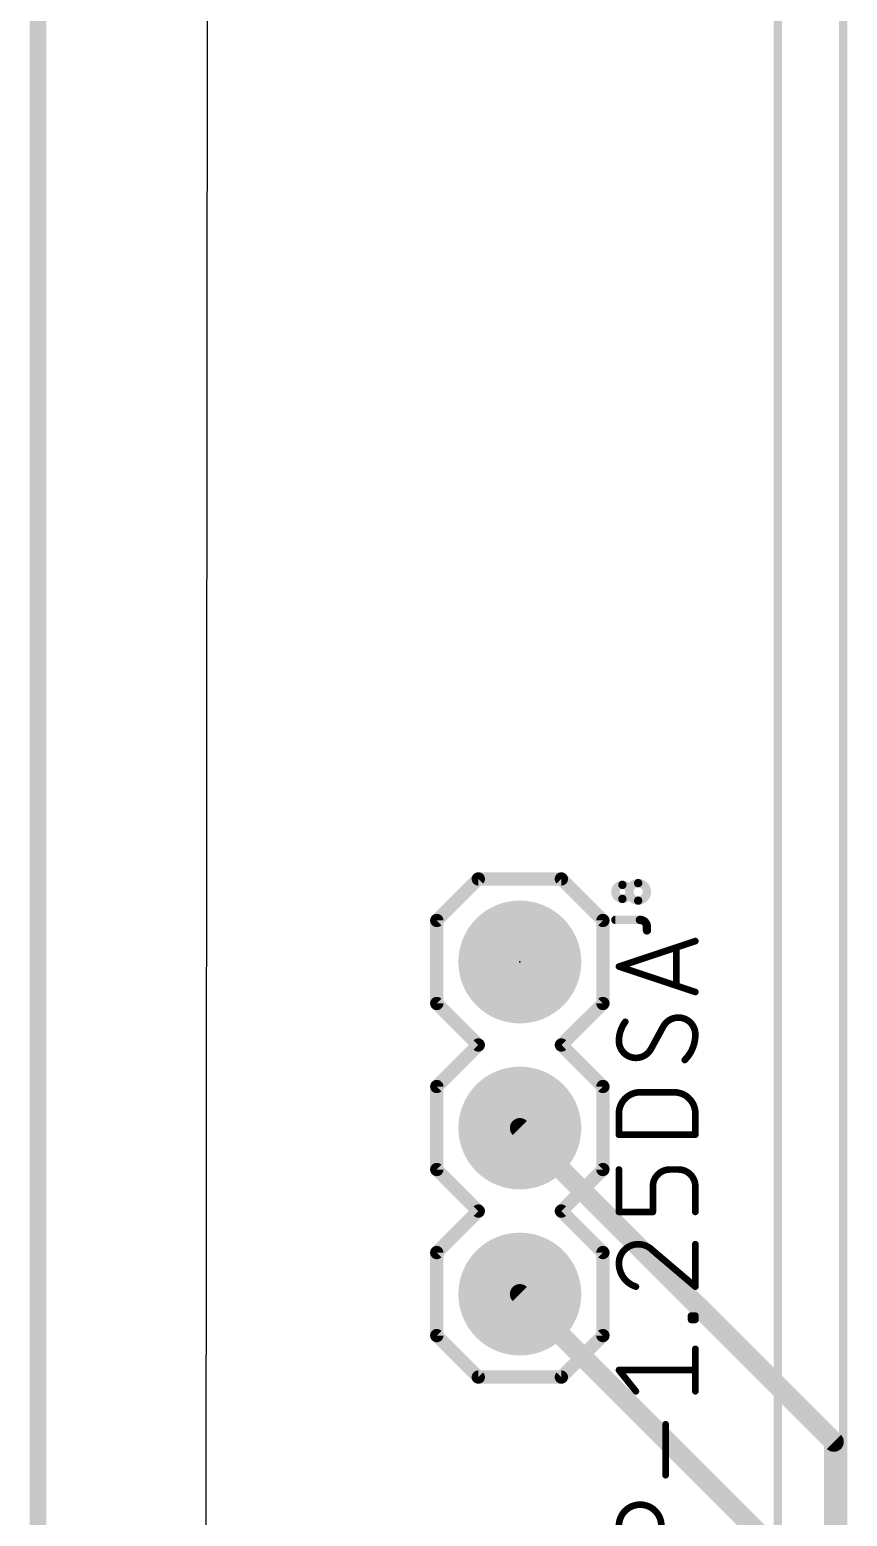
# Model space of a CAD drawing. Extents: x 11.3 to 101.7, y 6.2 to 96.
# Drawn here: x 11.3 to 23.8, y 41.18 to 63.92 of the extents above; entities that cross this region are included whole.
import ezdxf

# ---------------------------------------------------------------- set-up
doc = ezdxf.new("R2010")
doc.units = 0
for name, color, linetype in [('1', 12, 'CONTINUOUS'), ('16', 132, 'CONTINUOUS'), ('17', 110, 'CONTINUOUS'), ('20', 31, 'CONTINUOUS'), ('21', 253, 'CONTINUOUS'), ('23', 53, 'CONTINUOUS'), ('25', 253, 'CONTINUOUS'), ('27', 253, 'CONTINUOUS'), ('49', 253, 'CONTINUOUS'), ('51', 253, 'CONTINUOUS')]:
    doc.layers.add(name, color=color, linetype=linetype)

# ---------------------------------------------------------------- blocks, each defined once
blk = doc.blocks.new('RECT')
blk.add_solid([(-0.5, -0.5), (0.5, -0.5), (-0.5, 0.5), (0.5, 0.5)])
blk = doc.blocks.new('ROUNDP')
at = {"const_width": 0.5}
blk.add_lwpolyline([(0, -0.25, 1), (0, 0.25, 1), (0, -0.25)], format="xyb", dxfattribs=at)

msp = doc.modelspace()

# ---------------------------------------------------------------- linework, layer by layer
at = {"layer": '1'}
for points, const_width in [([(11.43, 77.7748), (11.43, 8.89)], 0.1524), ([(18.796, 47.117), (23.5966, 42.3164)], 0.3048), ([(22.5552, 40.8178), (18.796, 44.577)], 0.3048), ([(23.5966, 42.3164), (23.5966, 29.0322)], 0.3048)]:
    msp.add_lwpolyline(points, dxfattribs=dict(at, const_width=const_width))
at = {"layer": '1', "const_width": 0.1524}
for points in [[(18.8499, 47.1709, 1), (18.7421, 47.0631)], [(18.8499, 44.6309, 1), (18.7421, 44.5231)], [(23.6728, 42.3164, 1), (23.5204, 42.3164)], [(23.5427, 42.2625, 1), (23.6505, 42.3703)]]:
    msp.add_lwpolyline(points, format="xyb", dxfattribs=at)
at = {"layer": '16', "const_width": 0.254}
msp.add_lwpolyline([(11.43, 81.28), (11.43, 6.35)], dxfattribs=at)
at = {"layer": '20'}
msp.add_line((14.0208, 74.1682), (13.97, 8.89), dxfattribs=at)
at = {"layer": '21'}
for points, const_width in [([(23.7382, 67.129), (23.7382, 15.629)], 0.127), ([(18.161, 50.927), (17.526, 50.292)], 0.2032), ([(19.431, 50.927), (18.161, 50.927)], 0.2032), ([(20.066, 50.292), (19.431, 50.927)], 0.2032), ([(17.526, 49.022), (17.526, 50.292)], 0.2032), ([(20.066, 50.292), (20.066, 49.022)], 0.2032), ([(18.161, 48.387), (17.526, 49.022)], 0.2032), ([(20.066, 49.022), (19.431, 48.387)], 0.2032), ([(17.526, 47.752), (18.161, 48.387)], 0.2032), ([(19.431, 48.387), (20.066, 47.752)], 0.2032), ([(17.526, 46.482), (17.526, 47.752)], 0.2032), ([(20.066, 47.752), (20.066, 46.482)], 0.2032), ([(18.161, 45.847), (17.526, 46.482)], 0.2032), ([(20.066, 46.482), (19.431, 45.847)], 0.2032), ([(17.526, 45.212), (18.161, 45.847)], 0.2032), ([(19.431, 45.847), (20.066, 45.212)], 0.2032), ([(17.526, 43.942), (17.526, 45.212)], 0.2032), ([(20.066, 45.212), (20.066, 43.942)], 0.2032), ([(18.161, 43.307), (17.526, 43.942)], 0.2032), ([(20.066, 43.942), (19.431, 43.307)], 0.2032), ([(19.431, 43.307), (18.161, 43.307)], 0.2032)]:
    msp.add_lwpolyline(points, dxfattribs=dict(at, const_width=const_width))
at = {"layer": '21', "const_width": 0.1016}
for points in [[(18.161, 50.9778, 1), (18.161, 50.8762)], [(18.1969, 50.8911, 1), (18.1251, 50.9629)], [(19.4669, 50.9629, 1), (19.3951, 50.8911)], [(19.431, 50.8762, 1), (19.431, 50.9778)], [(17.5768, 50.292, 1), (17.4752, 50.292)], [(17.4901, 50.3279, 1), (17.5619, 50.2561)], [(20.1168, 50.292, 1), (20.0152, 50.292)], [(20.0301, 50.2561, 1), (20.1019, 50.3279)], [(17.5619, 49.0579, 1), (17.4901, 48.9861)], [(20.1019, 48.9861, 1), (20.0301, 49.0579)], [(17.4752, 49.022, 1), (17.5768, 49.022)], [(20.0152, 49.022, 1), (20.1168, 49.022)], [(18.1969, 48.3511, 1), (18.1251, 48.4229)], [(18.1251, 48.3511, 1), (18.1969, 48.4229)], [(19.4669, 48.4229, 1), (19.3951, 48.3511)], [(19.3951, 48.4229, 1), (19.4669, 48.3511)], [(17.5768, 47.752, 1), (17.4752, 47.752)], [(17.4901, 47.7879, 1), (17.5619, 47.7161)], [(20.1168, 47.752, 1), (20.0152, 47.752)], [(20.0301, 47.7161, 1), (20.1019, 47.7879)], [(17.5619, 46.5179, 1), (17.4901, 46.4461)], [(17.4752, 46.482, 1), (17.5768, 46.482)], [(20.0152, 46.482, 1), (20.1168, 46.482)], [(20.1019, 46.4461, 1), (20.0301, 46.5179)], [(18.1969, 45.8111, 1), (18.1251, 45.8829)], [(18.1251, 45.8111, 1), (18.1969, 45.8829)], [(19.4669, 45.8829, 1), (19.3951, 45.8111)], [(19.3951, 45.8829, 1), (19.4669, 45.8111)], [(17.5768, 45.212, 1), (17.4752, 45.212)], [(17.4901, 45.2479, 1), (17.5619, 45.1761)], [(20.1168, 45.212, 1), (20.0152, 45.212)], [(20.0301, 45.1761, 1), (20.1019, 45.2479)], [(17.5619, 43.9779, 1), (17.4901, 43.9061)], [(17.4752, 43.942, 1), (17.5768, 43.942)], [(20.0152, 43.942, 1), (20.1168, 43.942)], [(20.1019, 43.9061, 1), (20.0301, 43.9779)], [(18.161, 43.3578, 1), (18.161, 43.2562)], [(18.1251, 43.2711, 1), (18.1969, 43.3429)], [(19.3951, 43.3429, 1), (19.4669, 43.2711)], [(19.431, 43.2562, 1), (19.431, 43.3578)]]:
    msp.add_lwpolyline(points, format="xyb", dxfattribs=at)
at = {"layer": '23'}
msp.add_point((18.796, 49.657), dxfattribs=at)
at = {"layer": '25'}
for points, const_width in [([(20.3637, 50.8367, 1), (20.3637, 50.6222)], 0.127), ([(20.3637, 50.6222, 1), (20.3637, 50.8367)], 0.127), ([(20.3637, 50.8684, 1), (20.3637, 50.8049)], 0.0635), ([(20.3637, 50.8049, 1), (20.3637, 50.8684)], 0.0635), ([(20.605, 50.8635, 1), (20.605, 50.5954)], 0.127), ([(20.605, 50.8953, 1), (20.605, 50.8317)], 0.0635), ([(20.605, 50.5954, 1), (20.605, 50.8635)], 0.127), ([(20.605, 50.8317, 1), (20.605, 50.8952)], 0.0635), ([(20.3637, 50.6539, 1), (20.3637, 50.5904)], 0.0635), ([(20.3637, 50.5904, 1), (20.3637, 50.654)], 0.0635), ([(20.605, 50.6271, 1), (20.605, 50.5636)], 0.0635), ([(20.605, 50.5636, 1), (20.605, 50.6271)], 0.0635), ([(20.2565, 50.3323, 1), (20.2565, 50.2688)], 0.0635), ([(20.7391, 50.1934, 0.4142), (20.6319, 50.3006)], 0.127), ([(20.6319, 50.3323, 1), (20.6319, 50.2688)], 0.0635), ([(20.6319, 50.2688, 1), (20.6319, 50.3323)], 0.0635), ([(20.7708, 50.1934, 1), (20.7074, 50.1934)], 0.0635), ([(20.7074, 50.1934, 1), (20.7708, 50.1934)], 0.0635), ([(20.7074, 50.1397, 1), (20.7708, 50.1397)], 0.0635)]:
    msp.add_lwpolyline(points, format="xyb", dxfattribs=dict(at, const_width=const_width))
at = {"layer": '25', "const_width": 0.127}
for points in [[(20.2565, 50.3006), (20.6319, 50.3006)], [(20.7391, 50.1934), (20.7391, 50.1397)]]:
    msp.add_lwpolyline(points, dxfattribs=at)
at = {"layer": '27', "const_width": 0.1016}
for points in [[(20.3108, 49.587), (21.4792, 49.9765)], [(21.1871, 49.8791), (21.1871, 49.2949)], [(21.4792, 49.1976), (20.3108, 49.587)], [(20.9924, 48.6769), (20.7976, 48.3198)], [(20.6354, 47.6637), (21.1546, 47.6637)], [(20.3108, 47.0146), (20.3108, 47.3391)], [(21.4792, 47.3391), (21.4792, 47.0146)], [(21.4792, 47.0146), (20.3108, 47.0146)], [(20.3108, 45.8335), (20.3108, 46.4826)], [(21.2196, 46.4826), (21.0897, 46.4826)], [(20.8301, 46.2229), (20.8301, 45.8335)], [(21.4792, 45.8335), (21.4792, 46.2229)], [(20.8301, 45.8335), (20.3108, 45.8335)], [(20.8301, 45.2422), (21.4792, 44.6905)], [(21.4792, 44.6905), (21.4792, 45.3396)], [(21.4143, 44.1825), (21.4143, 44.2474)], [(21.4143, 44.2474), (21.4792, 44.2474)], [(21.4792, 44.1825), (21.4143, 44.1825)], [(21.4792, 44.2474), (21.4792, 44.1825)], [(21.4792, 43.0903), (21.4792, 43.7394)], [(20.5704, 43.0903), (20.3108, 43.4148)], [(20.3108, 43.4148), (21.4792, 43.4148)], [(21.0248, 41.8062), (21.0248, 42.5851)]]:
    msp.add_lwpolyline(points, dxfattribs=at)
at = {"layer": '27'}
for points, const_width in [([(21.4872, 49.9524, 1), (21.4712, 50.0006)], 0.0508), ([(21.2125, 49.8791, 1), (21.1617, 49.8791)], 0.0508), ([(20.3188, 49.6111, 1), (20.3028, 49.5629)], 0.0508), ([(20.3028, 49.6111, 1), (20.3188, 49.5629)], 0.0508), ([(21.1617, 49.2949, 1), (21.2125, 49.2949)], 0.0508), ([(21.4712, 49.1735, 1), (21.4872, 49.2217)], 0.0508), ([(20.4082, 48.7418, 0.1623), (20.3108, 48.4497)], 0.1016), ([(20.4285, 48.7265, 1), (20.3878, 48.757)], 0.0508), ([(21.2196, 48.8067, 0.2656), (20.9924, 48.6769)], 0.1016), ([(20.9705, 48.6898, 1), (21.0143, 48.664)], 0.0508), ([(21.0147, 48.6647, 1), (20.9701, 48.689)], 0.0508), ([(21.4792, 48.547, 0.4142), (21.2196, 48.8067)], 0.1016), ([(21.2196, 48.8321, 1), (21.2196, 48.7813)], 0.0508), ([(21.2196, 48.7813, 1), (21.2196, 48.8321)], 0.0508), ([(20.3108, 48.4497, 0.4142), (20.5704, 48.19)], 0.1016), ([(20.3362, 48.4497, 1), (20.2854, 48.4497)], 0.0508), ([(20.2854, 48.4497, 1), (20.3362, 48.4497)], 0.0508), ([(21.3169, 48.1576, 0.2), (21.4792, 48.547)], 0.1016), ([(21.5046, 48.547, 1), (21.4538, 48.547)], 0.0508), ([(21.4538, 48.547, 1), (21.5046, 48.547)], 0.0508), ([(20.5704, 48.19, 0.2656), (20.7976, 48.3198)], 0.1016), ([(20.5704, 48.2154, 1), (20.5704, 48.1646)], 0.0508), ([(20.5704, 48.1646, 1), (20.5704, 48.2154)], 0.0508), ([(20.7753, 48.332, 1), (20.8199, 48.3077)], 0.0508), ([(20.8195, 48.3069, 1), (20.7758, 48.3327)], 0.0508), ([(21.299, 48.1756, 1), (21.3348, 48.1395)], 0.0508), ([(20.6354, 47.6637, 0.4142), (20.3108, 47.3391)], 0.1016), ([(20.6354, 47.6891, 1), (20.6354, 47.6383)], 0.0508), ([(20.6354, 47.6383, 1), (20.6354, 47.6891)], 0.0508), ([(21.4792, 47.3391, 0.4142), (21.1546, 47.6637)], 0.1016), ([(21.1546, 47.6891, 1), (21.1546, 47.6383)], 0.0508), ([(21.1546, 47.6383, 1), (21.1546, 47.6891)], 0.0508), ([(20.3362, 47.3391, 1), (20.2854, 47.3391)], 0.0508), ([(20.2854, 47.3391, 1), (20.3362, 47.3391)], 0.0508), ([(21.5046, 47.3391, 1), (21.4538, 47.3391)], 0.0508), ([(21.4538, 47.3391, 1), (21.5046, 47.3391)], 0.0508), ([(20.3108, 47.04, 1), (20.3108, 46.9892)], 0.0508), ([(20.2854, 47.0146, 1), (20.3362, 47.0146)], 0.0508), ([(21.4538, 47.0146, 1), (21.5046, 47.0146)], 0.0508), ([(21.4792, 46.9892, 1), (21.4792, 47.04)], 0.0508), ([(20.3362, 46.4826, 1), (20.2854, 46.4826)], 0.0508), ([(21.0897, 46.4826, 0.4142), (20.8301, 46.2229)], 0.1016), ([(21.0897, 46.508, 1), (21.0897, 46.4572)], 0.0508), ([(21.0897, 46.4572, 1), (21.0897, 46.508)], 0.0508), ([(21.4792, 46.2229, 0.4142), (21.2196, 46.4826)], 0.1016), ([(21.2196, 46.508, 1), (21.2196, 46.4572)], 0.0508), ([(21.2196, 46.4572, 1), (21.2196, 46.508)], 0.0508), ([(20.8555, 46.2229, 1), (20.8047, 46.2229)], 0.0508), ([(20.8047, 46.2229, 1), (20.8555, 46.2229)], 0.0508), ([(21.5046, 46.2229, 1), (21.4538, 46.2229)], 0.0508), ([(21.4538, 46.2229, 1), (21.5046, 46.2229)], 0.0508), ([(20.3108, 45.8589, 1), (20.3108, 45.8081)], 0.0508), ([(20.2854, 45.8335, 1), (20.3362, 45.8335)], 0.0508), ([(20.8047, 45.8335, 1), (20.8555, 45.8335)], 0.0508), ([(20.8301, 45.8081, 1), (20.8301, 45.8589)], 0.0508), ([(21.4538, 45.8335, 1), (21.5046, 45.8335)], 0.0508), ([(20.6029, 45.3396, 0.4142), (20.3108, 45.0475)], 0.1016), ([(20.8301, 45.2422, 0.2053), (20.6029, 45.3396)], 0.1016), ([(20.6029, 45.365, 1), (20.6029, 45.3142)], 0.0508), ([(20.6029, 45.3142, 1), (20.6029, 45.365)], 0.0508), ([(20.8465, 45.2616, 1), (20.8136, 45.2229)], 0.0508), ([(20.8117, 45.2247, 1), (20.8485, 45.2597)], 0.0508), ([(21.5046, 45.3396, 1), (21.4538, 45.3396)], 0.0508), ([(20.3108, 45.0475, 0.3252), (20.5704, 44.6905)], 0.1016), ([(20.3362, 45.0475, 1), (20.2854, 45.0475)], 0.0508), ([(20.2854, 45.0475, 1), (20.3362, 45.0475)], 0.0508), ([(20.5626, 44.6663, 1), (20.5783, 44.7146)], 0.0508), ([(21.4538, 44.6905, 1), (21.5046, 44.6905)], 0.0508), ([(21.4627, 44.6711, 1), (21.4957, 44.7098)], 0.0508), ([(21.4397, 44.2474, 1), (21.3889, 44.2474)], 0.0508), ([(21.4143, 44.2728, 1), (21.4143, 44.222)], 0.0508), ([(21.4143, 44.2079, 1), (21.4143, 44.1571)], 0.0508), ([(21.3889, 44.1825, 1), (21.4397, 44.1825)], 0.0508), ([(21.5046, 44.2474, 1), (21.4538, 44.2474)], 0.0508), ([(21.4538, 44.1825, 1), (21.5046, 44.1825)], 0.0508), ([(21.4792, 44.222, 1), (21.4792, 44.2728)], 0.0508), ([(21.4792, 44.1571, 1), (21.4792, 44.2079)], 0.0508), ([(21.5046, 43.7394, 1), (21.4538, 43.7394)], 0.0508), ([(20.3306, 43.4307, 1), (20.291, 43.399)], 0.0508), ([(20.3108, 43.4402, 1), (20.3108, 43.3894)], 0.0508), ([(21.4792, 43.3894, 1), (21.4792, 43.4402)], 0.0508), ([(20.5506, 43.0744, 1), (20.5903, 43.1062)], 0.0508), ([(21.4538, 43.0903, 1), (21.5046, 43.0903)], 0.0508), ([(21.0502, 42.5851, 1), (20.9994, 42.5851)], 0.0508), ([(20.9994, 41.8062, 1), (21.0502, 41.8062)], 0.0508), ([(20.9599, 41.0315, 1), (20.3108, 41.0315)], 0.1016)]:
    msp.add_lwpolyline(points, format="xyb", dxfattribs=dict(at, const_width=const_width))
at = {"layer": '49', "const_width": 0.127}
msp.add_lwpolyline([(22.74, 90.89), (22.74, 11.89)], dxfattribs=at)

# ---------------------------------------------------------------- block references
at = {"layer": '17', "xscale": 1.8796, "yscale": 1.8796}
for p in [(18.796, 49.657), (18.796, 49.657), (18.796, 47.117), (18.796, 47.117), (18.796, 44.577), (18.796, 44.577)]:
    msp.add_blockref('ROUNDP', p, dxfattribs=at)
at = {"layer": '51', "xscale": 0.508, "yscale": 0.508, "rotation": 270}
for p in [(18.796, 49.657), (18.796, 47.117), (18.796, 44.577)]:
    msp.add_blockref('RECT', p, dxfattribs=at)

doc.saveas('drawing.dxf')
